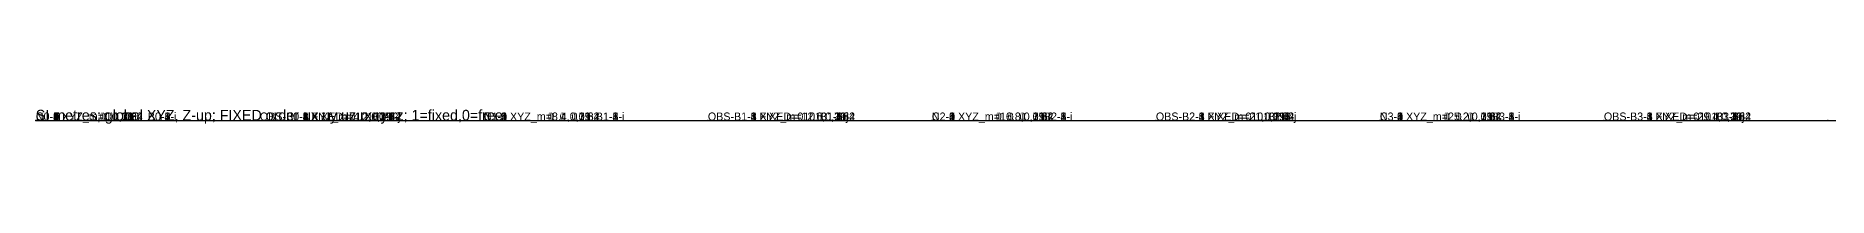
# Model space of a CAD drawing. Header units: metres. Extents: x 0 to 69.5, y -0.1 to 0.2.
# Drawn here: x 0 to 33.61, y -0.06 to 0.21 of the extents above; entities that cross this region are included whole.
import ezdxf

# ---------------------------------------------------------------- set-up
doc = ezdxf.new("R2010")
doc.units = ezdxf.units.M

msp = doc.modelspace()

# ---------------------------------------------------------------- linework, layer by layer
at = {"layer": 'NODE'}
for p in [(0, 0), (0, 0, 3.8), (0, 0, 7.6), (0, 0, 11.4), (0, 0, 15.2), (0, 0, 19), (4.2, 0, 3.8), (4.2, 0, 7.6), (4.2, 0, 11.4), (4.2, 0, 15.2), (4.2, 0, 19), (8.4, 0), (8.4, 0, 3.8), (8.4, 0, 7.6), (8.4, 0, 11.4), (8.4, 0, 15.2), (8.4, 0, 19), (12.6, 0, 3.8), (12.6, 0, 7.6), (12.6, 0, 11.4), (12.6, 0, 15.2), (12.6, 0, 19), (16.8, 0), (16.8, 0, 3.8), (16.8, 0, 7.6), (16.8, 0, 11.4), (16.8, 0, 15.2), (16.8, 0, 19), (21, 0, 3.8), (21, 0, 7.6), (21, 0, 11.4), (21, 0, 15.2), (21, 0, 19), (25.2, 0), (25.2, 0, 3.8), (25.2, 0, 7.6), (25.2, 0, 11.4), (25.2, 0, 15.2), (25.2, 0, 19), (29.4, 0, 3.8), (29.4, 0, 7.6), (29.4, 0, 11.4), (29.4, 0, 15.2), (29.4, 0, 19), (33.6, 0), (33.6, 0, 3.8), (33.6, 0, 7.6), (33.6, 0, 11.4), (33.6, 0, 15.2), (33.6, 0, 19)]:
    msp.add_point(p, dxfattribs=at)
at = {"layer": 'STRUCT'}
for p, q in [((0, 0), (0, 0, 3.8)), ((0, 0, 3.8), (0, 0, 7.6)), ((0, 0, 7.6), (0, 0, 11.4)), ((0, 0, 11.4), (0, 0, 15.2)), ((0, 0, 15.2), (0, 0, 19)), ((0, 0, 3.8), (4.2, 0, 3.8)), ((0, 0, 7.6), (4.2, 0, 7.6)), ((0, 0, 11.4), (4.2, 0, 11.4)), ((0, 0, 15.2), (4.2, 0, 15.2)), ((0, 0, 19), (4.2, 0, 19)), ((4.2, 0, 3.8), (8.4, 0, 3.8)), ((4.2, 0, 7.6), (8.4, 0, 7.6)), ((4.2, 0, 11.4), (8.4, 0, 11.4)), ((4.2, 0, 15.2), (8.4, 0, 15.2)), ((4.2, 0, 19), (8.4, 0, 19)), ((8.4, 0), (8.4, 0, 3.8)), ((8.4, 0, 3.8), (8.4, 0, 7.6)), ((8.4, 0, 7.6), (8.4, 0, 11.4)), ((8.4, 0, 11.4), (8.4, 0, 15.2)), ((8.4, 0, 15.2), (8.4, 0, 19)), ((8.4, 0, 3.8), (12.6, 0, 3.8)), ((8.4, 0, 7.6), (12.6, 0, 7.6)), ((8.4, 0, 11.4), (12.6, 0, 11.4)), ((8.4, 0, 15.2), (12.6, 0, 15.2)), ((8.4, 0, 19), (12.6, 0, 19)), ((12.6, 0, 3.8), (16.8, 0, 3.8)), ((12.6, 0, 7.6), (16.8, 0, 7.6)), ((12.6, 0, 11.4), (16.8, 0, 11.4)), ((12.6, 0, 15.2), (16.8, 0, 15.2)), ((12.6, 0, 19), (16.8, 0, 19)), ((16.8, 0), (16.8, 0, 3.8)), ((16.8, 0, 3.8), (16.8, 0, 7.6)), ((16.8, 0, 7.6), (16.8, 0, 11.4)), ((16.8, 0, 11.4), (16.8, 0, 15.2)), ((16.8, 0, 15.2), (16.8, 0, 19)), ((16.8, 0, 3.8), (21, 0, 3.8)), ((16.8, 0, 7.6), (21, 0, 7.6)), ((16.8, 0, 11.4), (21, 0, 11.4)), ((16.8, 0, 15.2), (21, 0, 15.2)), ((16.8, 0, 19), (21, 0, 19)), ((21, 0, 3.8), (25.2, 0, 3.8)), ((21, 0, 7.6), (25.2, 0, 7.6)), ((21, 0, 11.4), (25.2, 0, 11.4)), ((21, 0, 15.2), (25.2, 0, 15.2)), ((21, 0, 19), (25.2, 0, 19)), ((25.2, 0), (25.2, 0, 3.8)), ((25.2, 0, 3.8), (25.2, 0, 7.6)), ((25.2, 0, 7.6), (25.2, 0, 11.4)), ((25.2, 0, 11.4), (25.2, 0, 15.2)), ((25.2, 0, 15.2), (25.2, 0, 19)), ((25.2, 0, 3.8), (29.4, 0, 3.8)), ((25.2, 0, 7.6), (29.4, 0, 7.6)), ((25.2, 0, 11.4), (29.4, 0, 11.4)), ((25.2, 0, 15.2), (29.4, 0, 15.2)), ((25.2, 0, 19), (29.4, 0, 19)), ((29.4, 0, 3.8), (33.6, 0, 3.8)), ((29.4, 0, 7.6), (33.6, 0, 7.6)), ((29.4, 0, 11.4), (33.6, 0, 11.4)), ((29.4, 0, 15.2), (33.6, 0, 15.2)), ((29.4, 0, 19), (33.6, 0, 19)), ((33.6, 0), (33.6, 0, 3.8)), ((33.6, 0, 3.8), (33.6, 0, 7.6)), ((33.6, 0, 7.6), (33.6, 0, 11.4)), ((33.6, 0, 11.4), (33.6, 0, 15.2)), ((33.6, 0, 15.2), (33.6, 0, 19)), ((33.6, 0, 3.8), (37.8, 0, 3.8)), ((33.6, 0, 7.6), (37.8, 0, 7.6)), ((33.6, 0, 11.4), (37.8, 0, 11.4)), ((33.6, 0, 15.2), (37.8, 0, 15.2)), ((33.6, 0, 19), (37.8, 0, 19))]:
    msp.add_line(p, q, dxfattribs=at)

# ---------------------------------------------------------------- texts
at = {"layer": 'DRAWING_NOTE'}
msp.add_text('SI metres; global XYZ, Z-up; FIXED order ux uy uz rx ry rz; 1=fixed,0=free.', height=0.2, dxfattribs=at).set_placement((0, 0, 22))
at = {"layer": 'MEMBER_ID'}
for s, p in [('C0-1', (0, 0, 1.9)), ('C0-2', (0, 0, 5.7)), ('C0-3', (0, 0, 9.5)), ('C0-4', (0, 0, 13.3)), ('C0-5', (0, 0, 17.1)), ('B0-1-i', (2.1, 0, 3.8)), ('B0-2-i', (2.1, 0, 7.6)), ('B0-3-i', (2.1, 0, 11.4)), ('B0-4-i', (2.1, 0, 15.2)), ('B0-5-i', (2.1, 0, 19)), ('B0-1-j', (6.3, 0, 3.8)), ('B0-2-j', (6.3, 0, 7.6)), ('B0-3-j', (6.3, 0, 11.4)), ('B0-4-j', (6.3, 0, 15.2)), ('B0-5-j', (6.3, 0, 19)), ('C1-1', (8.4, 0, 1.9)), ('C1-2', (8.4, 0, 5.7)), ('C1-3', (8.4, 0, 9.5)), ('C1-4', (8.4, 0, 13.3)), ('C1-5', (8.4, 0, 17.1)), ('B1-1-i', (10.5, 0, 3.8)), ('B1-2-i', (10.5, 0, 7.6)), ('B1-3-i', (10.5, 0, 11.4)), ('B1-4-i', (10.5, 0, 15.2)), ('B1-5-i', (10.5, 0, 19)), ('B1-1-j', (14.7, 0, 3.8)), ('B1-2-j', (14.7, 0, 7.6)), ('B1-3-j', (14.7, 0, 11.4)), ('B1-4-j', (14.7, 0, 15.2)), ('B1-5-j', (14.7, 0, 19)), ('C2-1', (16.8, 0, 1.9)), ('C2-2', (16.8, 0, 5.7)), ('C2-3', (16.8, 0, 9.5)), ('C2-4', (16.8, 0, 13.3)), ('C2-5', (16.8, 0, 17.1)), ('B2-1-i', (18.9, 0, 3.8)), ('B2-2-i', (18.9, 0, 7.6)), ('B2-3-i', (18.9, 0, 11.4)), ('B2-4-i', (18.9, 0, 15.2)), ('B2-5-i', (18.9, 0, 19)), ('B2-1-j', (23.1, 0, 3.8)), ('B2-2-j', (23.1, 0, 7.6)), ('B2-3-j', (23.1, 0, 11.4)), ('B2-4-j', (23.1, 0, 15.2)), ('B2-5-j', (23.1, 0, 19)), ('C3-1', (25.2, 0, 1.9)), ('C3-2', (25.2, 0, 5.7)), ('C3-3', (25.2, 0, 9.5)), ('C3-4', (25.2, 0, 13.3)), ('C3-5', (25.2, 0, 17.1)), ('B3-1-i', (27.3, 0, 3.8)), ('B3-2-i', (27.3, 0, 7.6)), ('B3-3-i', (27.3, 0, 11.4)), ('B3-4-i', (27.3, 0, 15.2)), ('B3-5-i', (27.3, 0, 19)), ('B3-1-j', (31.5, 0, 3.8)), ('B3-2-j', (31.5, 0, 7.6)), ('B3-3-j', (31.5, 0, 11.4)), ('B3-4-j', (31.5, 0, 15.2)), ('B3-5-j', (31.5, 0, 19))]:
    msp.add_text(s, height=0.15, dxfattribs=at).set_placement(p)
at = {"layer": 'NODE_COORD'}
for s, p in [('N0-0 XYZ_m=0,0,0', (0, 0)), ('N0-1 XYZ_m=0,0,3.8', (0, 0, 3.8)), ('N0-2 XYZ_m=0,0,7.6', (0, 0, 7.6)), ('N0-3 XYZ_m=0,0,11.4', (0, 0, 11.4)), ('N0-4 XYZ_m=0,0,15.2', (0, 0, 15.2)), ('N0-5 XYZ_m=0,0,19', (0, 0, 19)), ('OBS-B0-1 XYZ_m=4.2,0,3.8', (4.2, 0, 3.8)), ('OBS-B0-2 XYZ_m=4.2,0,7.6', (4.2, 0, 7.6)), ('OBS-B0-3 XYZ_m=4.2,0,11.4', (4.2, 0, 11.4)), ('OBS-B0-4 XYZ_m=4.2,0,15.2', (4.2, 0, 15.2)), ('OBS-B0-5 XYZ_m=4.2,0,19', (4.2, 0, 19)), ('N1-0 XYZ_m=8.4,0,0', (8.4, 0)), ('N1-1 XYZ_m=8.4,0,3.8', (8.4, 0, 3.8)), ('N1-2 XYZ_m=8.4,0,7.6', (8.4, 0, 7.6)), ('N1-3 XYZ_m=8.4,0,11.4', (8.4, 0, 11.4)), ('N1-4 XYZ_m=8.4,0,15.2', (8.4, 0, 15.2)), ('N1-5 XYZ_m=8.4,0,19', (8.4, 0, 19)), ('OBS-B1-1 XYZ_m=12.6,0,3.8', (12.6, 0, 3.8)), ('OBS-B1-2 XYZ_m=12.6,0,7.6', (12.6, 0, 7.6)), ('OBS-B1-3 XYZ_m=12.6,0,11.4', (12.6, 0, 11.4)), ('OBS-B1-4 XYZ_m=12.6,0,15.2', (12.6, 0, 15.2)), ('OBS-B1-5 XYZ_m=12.6,0,19', (12.6, 0, 19)), ('N2-0 XYZ_m=16.8,0,0', (16.8, 0)), ('N2-1 XYZ_m=16.8,0,3.8', (16.8, 0, 3.8)), ('N2-2 XYZ_m=16.8,0,7.6', (16.8, 0, 7.6)), ('N2-3 XYZ_m=16.8,0,11.4', (16.8, 0, 11.4)), ('N2-4 XYZ_m=16.8,0,15.2', (16.8, 0, 15.2)), ('N2-5 XYZ_m=16.8,0,19', (16.8, 0, 19)), ('OBS-B2-1 XYZ_m=21,0,3.8', (21, 0, 3.8)), ('OBS-B2-2 XYZ_m=21,0,7.6', (21, 0, 7.6)), ('OBS-B2-3 XYZ_m=21,0,11.4', (21, 0, 11.4)), ('OBS-B2-4 XYZ_m=21,0,15.2', (21, 0, 15.2)), ('OBS-B2-5 XYZ_m=21,0,19', (21, 0, 19)), ('N3-0 XYZ_m=25.2,0,0', (25.2, 0)), ('N3-1 XYZ_m=25.2,0,3.8', (25.2, 0, 3.8)), ('N3-2 XYZ_m=25.2,0,7.6', (25.2, 0, 7.6)), ('N3-3 XYZ_m=25.2,0,11.4', (25.2, 0, 11.4)), ('N3-4 XYZ_m=25.2,0,15.2', (25.2, 0, 15.2)), ('N3-5 XYZ_m=25.2,0,19', (25.2, 0, 19)), ('OBS-B3-1 XYZ_m=29.4,0,3.8', (29.4, 0, 3.8)), ('OBS-B3-2 XYZ_m=29.4,0,7.6', (29.4, 0, 7.6)), ('OBS-B3-3 XYZ_m=29.4,0,11.4', (29.4, 0, 11.4)), ('OBS-B3-4 XYZ_m=29.4,0,15.2', (29.4, 0, 15.2)), ('OBS-B3-5 XYZ_m=29.4,0,19', (29.4, 0, 19))]:
    msp.add_text(s, height=0.15, dxfattribs=at).set_placement(p)
at = {"layer": 'NODE_ID'}
for s, p in [('N0-0', (0, 0)), ('N0-1', (0, 0, 3.8)), ('N0-2', (0, 0, 7.6)), ('N0-3', (0, 0, 11.4)), ('N0-4', (0, 0, 15.2)), ('N0-5', (0, 0, 19)), ('OBS-B0-1', (4.2, 0, 3.8)), ('OBS-B0-2', (4.2, 0, 7.6)), ('OBS-B0-3', (4.2, 0, 11.4)), ('OBS-B0-4', (4.2, 0, 15.2)), ('OBS-B0-5', (4.2, 0, 19)), ('N1-0', (8.4, 0)), ('N1-2', (8.4, 0, 7.6)), ('N1-3', (8.4, 0, 11.4)), ('N1-1', (8.4, 0, 3.8)), ('N1-4', (8.4, 0, 15.2)), ('N1-5', (8.4, 0, 19)), ('OBS-B1-1', (12.6, 0, 3.8)), ('OBS-B1-2', (12.6, 0, 7.6)), ('OBS-B1-3', (12.6, 0, 11.4)), ('OBS-B1-4', (12.6, 0, 15.2)), ('OBS-B1-5', (12.6, 0, 19)), ('N2-0', (16.8, 0)), ('N2-1', (16.8, 0, 3.8)), ('N2-2', (16.8, 0, 7.6)), ('N2-3', (16.8, 0, 11.4)), ('N2-4', (16.8, 0, 15.2)), ('N2-5', (16.8, 0, 19)), ('OBS-B2-1', (21, 0, 3.8)), ('OBS-B2-2', (21, 0, 7.6)), ('OBS-B2-3', (21, 0, 11.4)), ('OBS-B2-4', (21, 0, 15.2)), ('OBS-B2-5', (21, 0, 19)), ('N3-0', (25.2, 0)), ('N3-1', (25.2, 0, 3.8)), ('N3-2', (25.2, 0, 7.6)), ('N3-3', (25.2, 0, 11.4)), ('N3-4', (25.2, 0, 15.2)), ('N3-5', (25.2, 0, 19)), ('OBS-B3-1', (29.4, 0, 3.8)), ('OBS-B3-2', (29.4, 0, 7.6)), ('OBS-B3-3', (29.4, 0, 11.4)), ('OBS-B3-4', (29.4, 0, 15.2)), ('OBS-B3-5', (29.4, 0, 19))]:
    msp.add_text(s, height=0.15, dxfattribs=at).set_placement(p)
at = {"layer": 'RESTRAINT'}
for s, p in [('N0-0 FIXED=111111', (0, 0)), ('N0-1 FIXED=010101', (0, 0, 3.8)), ('N0-2 FIXED=010101', (0, 0, 7.6)), ('N0-3 FIXED=010101', (0, 0, 11.4)), ('N0-4 FIXED=010101', (0, 0, 15.2)), ('N0-5 FIXED=010101', (0, 0, 19)), ('OBS-B0-1 FIXED=010101', (4.2, 0, 3.8)), ('OBS-B0-2 FIXED=010101', (4.2, 0, 7.6)), ('OBS-B0-3 FIXED=010101', (4.2, 0, 11.4)), ('OBS-B0-4 FIXED=010101', (4.2, 0, 15.2)), ('OBS-B0-5 FIXED=010101', (4.2, 0, 19)), ('N1-0 FIXED=111111', (8.4, 0)), ('N1-1 FIXED=010101', (8.4, 0, 3.8)), ('N1-2 FIXED=010101', (8.4, 0, 7.6)), ('N1-3 FIXED=010101', (8.4, 0, 11.4)), ('N1-4 FIXED=010101', (8.4, 0, 15.2)), ('N1-5 FIXED=010101', (8.4, 0, 19)), ('OBS-B1-1 FIXED=010101', (12.6, 0, 3.8)), ('OBS-B1-2 FIXED=010101', (12.6, 0, 7.6)), ('OBS-B1-3 FIXED=010101', (12.6, 0, 11.4)), ('OBS-B1-4 FIXED=010101', (12.6, 0, 15.2)), ('OBS-B1-5 FIXED=010101', (12.6, 0, 19)), ('N2-0 FIXED=111111', (16.8, 0)), ('N2-1 FIXED=010101', (16.8, 0, 3.8)), ('N2-2 FIXED=010101', (16.8, 0, 7.6)), ('N2-3 FIXED=010101', (16.8, 0, 11.4)), ('N2-4 FIXED=010101', (16.8, 0, 15.2)), ('N2-5 FIXED=010101', (16.8, 0, 19)), ('OBS-B2-1 FIXED=010101', (21, 0, 3.8)), ('OBS-B2-2 FIXED=010101', (21, 0, 7.6)), ('OBS-B2-3 FIXED=010101', (21, 0, 11.4)), ('OBS-B2-4 FIXED=010101', (21, 0, 15.2)), ('OBS-B2-5 FIXED=010101', (21, 0, 19)), ('N3-0 FIXED=111111', (25.2, 0)), ('N3-1 FIXED=010101', (25.2, 0, 3.8)), ('N3-2 FIXED=010101', (25.2, 0, 7.6)), ('N3-3 FIXED=010101', (25.2, 0, 11.4)), ('N3-4 FIXED=010101', (25.2, 0, 15.2)), ('N3-5 FIXED=010101', (25.2, 0, 19)), ('OBS-B3-1 FIXED=010101', (29.4, 0, 3.8)), ('OBS-B3-2 FIXED=010101', (29.4, 0, 7.6)), ('OBS-B3-3 FIXED=010101', (29.4, 0, 11.4)), ('OBS-B3-4 FIXED=010101', (29.4, 0, 15.2)), ('OBS-B3-5 FIXED=010101', (29.4, 0, 19))]:
    msp.add_text(s, height=0.15, dxfattribs=at).set_placement(p)

doc.saveas('drawing.dxf')
